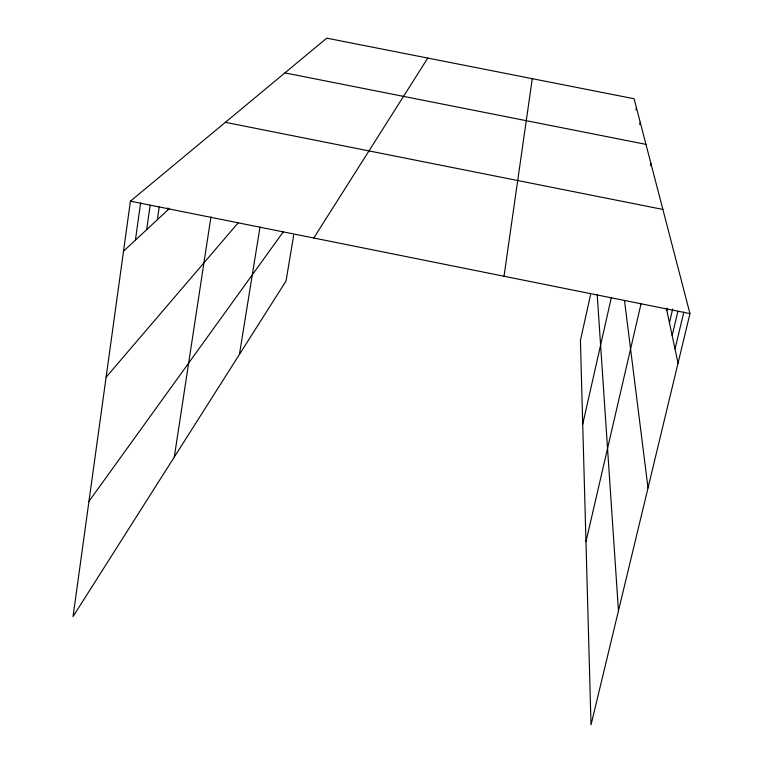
<?xml version="1.0" encoding="UTF-8"?>
<svg xmlns="http://www.w3.org/2000/svg" width="763" height="763" viewBox="0 0 763 763"><rect width="100%" height="100%" fill="white"/><g stroke="black" fill="none" stroke-linecap="round" stroke-linejoin="round"><path stroke-width="1.14" d="M590.543 294.842L580.414 340.441L591.02 724.85L689.962 313.612L634.101 98.751L326.745 38.15L130.425 201.165L73.038 616.58L286.03 281.013L293.707 235.185M135.413 240.126L140.611 202.968M146.687 229.634L150.139 205.276M157.388 219.687L159.209 206.916M504.019 276.244L532.278 78.675M167.555 210.226L167.889 207.898M174.298 457.047L210.95 216.911M239.439 354.413L260.011 227.031M635.913 109.92L636.418 107.669M639.699 124.531L640.214 122.261M582.722 424.247L611.401 297.303M650.372 165.685L650.896 163.358M585.965 541.692L641.13 303.369M666.852 310.589L667.406 308.281M669.437 322.72L672.718 308.91M672.155 335.491L677.906 311.342M675.017 348.958L683.829 312.134M313.784 238.008L427.785 58.074M88.966 501.32L283.331 231.78M106.105 377.208L238.17 222.844M123.52 251.189L169.167 208.728M284.904 72.895L645.956 144.369M225.39 122.318L662.875 209.434M130.425 201.165L689.962 313.612M666.366 308.281L678.04 363.169M624.487 300.488L648.016 487.958M597.219 294.861L618.459 610.81"/></g></svg>
